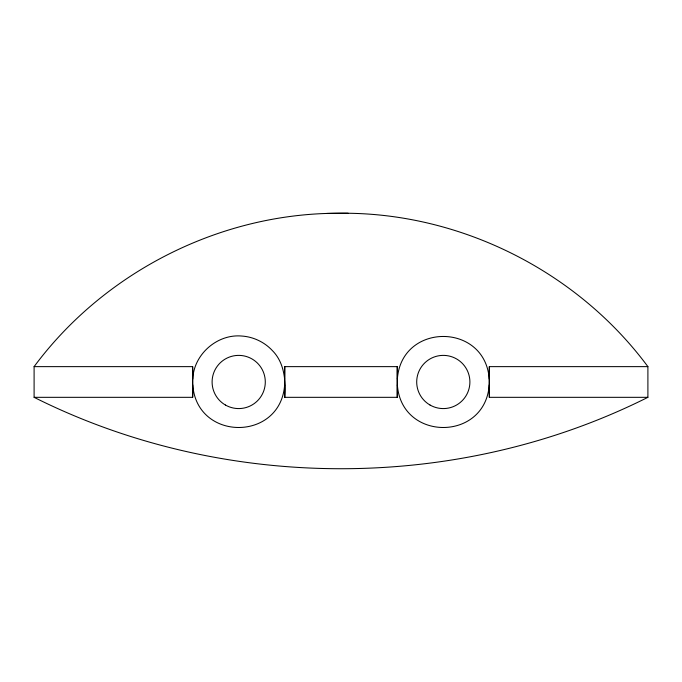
<?xml version="1.0" encoding="UTF-8"?>
<svg xmlns="http://www.w3.org/2000/svg" width="682" height="682" viewBox="0 0 682 682"><rect width="100%" height="100%" fill="white"/><g stroke="black" fill="none" stroke-linecap="round" stroke-linejoin="round"><path stroke-width="1.02" d="M34.1 397.325L192.665 397.325L192.665 366.635L34.1 366.635L34.1 397.325C224.054 492.532 457.946 492.523 647.9 397.325L647.9 366.635C578.558 273.022 464.604 214.711 348.118 213.253A383.625 383.625 0 0 0 326.772 213.449C212.733 217.038 102.044 274.974 34.1 366.635M284.641 379.09L284.735 366.635L397.265 366.635L397.265 397.325L284.735 397.325C285.937 381.008 284.539 362.688 272.254 350.463C264.343 342.006 253.158 336.738 241.59 336.03C217.081 333.882 193.697 354.495 192.759 379.09M647.9 397.325L489.335 397.325L489.241 384.87L489.335 366.635L647.9 366.635M284.641 384.87C280.652 441.697 196.748 441.697 192.759 384.87M397.359 379.09C401.348 322.262 485.252 322.262 489.241 379.09M489.241 384.87C485.252 441.697 401.348 441.697 397.359 384.87M326.772 213.449L348.118 213.253M489.335 366.635L489.335 397.325M397.265 366.635L397.265 397.325M284.735 366.635L284.735 397.325M192.665 366.635L192.665 397.325M225.401 405.014A26.598 26.598 0 0 0 265.298 381.98A26.598 26.598 0 0 0 225.401 358.945A26.598 26.598 0 0 0 225.401 405.014M430.001 405.014A26.598 26.598 0 0 0 469.898 381.98A26.598 26.598 0 0 0 430.001 358.945A26.598 26.598 0 0 0 430.001 405.014"/></g></svg>
